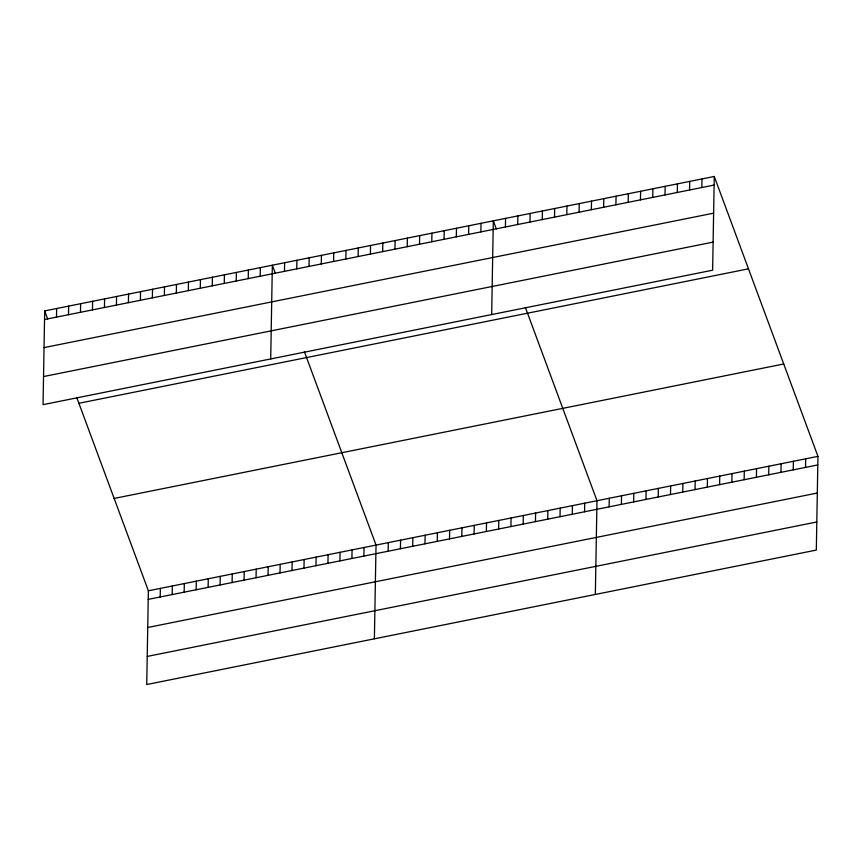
<?xml version="1.0" encoding="UTF-8"?>
<svg xmlns="http://www.w3.org/2000/svg" width="861" height="861" viewBox="0 0 861 861"><rect width="100%" height="100%" fill="white"/><g stroke="black" fill="none" stroke-linecap="round" stroke-linejoin="round"><path stroke-width="1.29" d="M44.686 310.918L43.05 404.648L712.628 270.203L714.264 176.473L44.686 310.918L47.678 319M56.514 317.106L56.665 308.518M68.503 314.706L68.654 306.107M80.482 312.295L80.633 303.696M92.461 309.895L92.611 301.296M104.45 307.485L104.601 298.885M116.429 305.074L116.579 296.485M128.407 302.674L128.558 294.075M140.397 300.263L140.537 291.675M152.375 297.863L152.526 289.264M76.758 397.502L148.372 590.797L146.736 684.527L816.314 550.082L817.95 456.352L714.264 176.473M164.354 295.452L164.505 286.864M160.2 596.985L160.35 588.386M176.333 293.052L176.483 284.453M172.178 594.574L172.329 585.986M188.322 290.641L188.473 282.053M184.168 592.174L184.319 583.575M200.301 288.241L200.452 279.642M196.147 589.763L196.297 581.164M212.28 285.83L212.43 277.242M208.125 587.363L208.276 578.764M224.269 283.43L224.42 274.831M220.115 584.953L220.255 576.353M236.248 281.02L236.398 272.42M232.093 582.542L232.244 573.953M248.226 278.62L248.377 270.02M244.072 580.142L244.223 571.543M260.216 276.209L260.366 267.61M256.051 577.731L256.201 569.143M270.709 358.94L272.345 265.21L275.337 273.292M268.04 575.331L268.191 566.732M284.474 271.333L284.625 262.745M280.019 572.92L280.169 564.332M296.744 268.869L296.894 260.28M291.997 570.52L292.148 561.921M309.024 266.404L309.174 257.816M303.987 568.109L304.137 559.521M315.965 565.709L316.116 557.11M321.293 263.94L321.444 255.351M327.944 563.298L328.095 554.71M333.573 261.475L333.724 252.886M339.934 560.898L340.084 552.299M345.853 259.01L345.993 250.422M351.912 558.488L352.063 549.888M358.122 256.546L358.273 247.957M363.891 556.088L364.042 547.488M370.402 254.081L370.553 245.493M374.384 638.819L376.031 545.078L304.417 351.794M382.671 251.616L382.822 243.028M388.15 551.212L388.3 542.613M394.951 249.152L395.102 240.563M400.43 548.748L400.58 540.148M407.231 246.687L407.371 238.099M412.699 546.283L412.849 537.684M419.501 244.223L419.651 235.634M424.979 543.818L425.13 535.219M431.781 241.758L431.931 233.17M437.259 541.354L437.399 532.755M444.05 239.293L444.201 230.705M449.528 538.889L449.679 530.29M456.33 236.829L456.481 228.24M461.808 536.425L461.959 527.825M468.61 234.364L468.75 225.776M474.077 533.96L474.228 525.361M480.879 231.9L481.03 223.311M486.357 531.495L486.508 522.896M491.674 314.577L493.31 220.846L496.302 228.918M498.637 529.031L498.777 520.431M505.429 226.97L505.579 218.371M510.907 526.566L511.057 517.967M517.709 224.506L517.859 215.907M523.187 524.101L523.337 515.502M529.989 222.041L530.128 213.442M535.456 521.637L535.607 513.038M542.258 219.577L542.408 210.977M547.736 519.172L547.887 510.573M554.538 217.112L554.688 208.513M560.016 516.708L560.156 508.108M566.807 214.647L566.958 206.048M572.285 514.243L572.436 505.644M579.087 212.183L579.238 203.583M584.565 511.778L584.716 503.179M591.356 209.718L591.507 201.119M595.349 594.445L596.985 500.715L525.382 307.431M603.636 207.253L603.787 198.654M609.114 506.849L609.265 498.25M615.916 204.789L616.067 196.19M621.394 504.385L621.534 495.785M628.186 202.324L628.336 193.725M633.664 501.92L633.814 493.321M640.466 199.86L640.616 191.26M645.944 499.455L646.094 490.856M652.735 197.395L652.886 188.796M658.213 496.991L658.364 488.391M665.015 194.93L665.166 186.331M670.493 494.526L670.644 485.927M677.295 192.466L677.446 183.867M682.762 492.061L682.913 483.462M689.564 190.001L689.715 181.402M695.042 489.597L695.193 480.998M701.844 187.537L701.995 178.937M707.322 487.132L707.473 478.533M719.592 484.668L719.742 476.068M731.872 482.203L732.022 473.604M744.141 479.728L744.291 471.139M756.421 477.263L756.571 468.675M768.701 474.798L768.851 466.21M780.97 472.334L781.121 463.745M793.25 469.869L793.401 461.281M805.519 467.405L805.67 458.816M44.535 319.517L714.113 185.072M44.051 347.607L713.629 213.162M43.545 376.558L713.123 242.113M78.9 403.282L748.478 268.836M114.158 498.433L783.736 363.988M148.372 590.797L817.95 456.352M148.221 599.385L817.799 464.94M147.726 627.486L817.304 493.041M147.22 656.426L816.809 521.981"/></g></svg>
